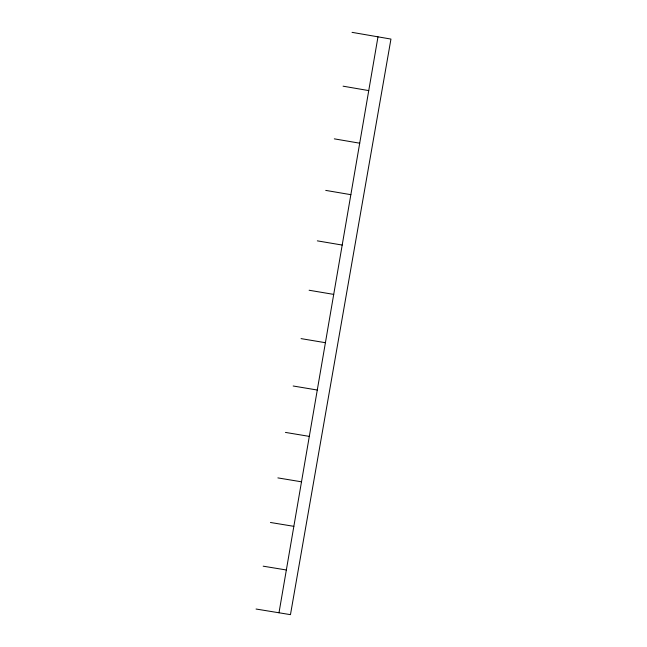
<?xml version="1.0" encoding="UTF-8"?>
<svg xmlns="http://www.w3.org/2000/svg" width="647" height="647" viewBox="0 0 647 647"><rect width="100%" height="100%" fill="white"/><g stroke="black" fill="none" stroke-linecap="round" stroke-linejoin="round"><path stroke-width="0.97" d="M278.994 612.774L377.985 36.83M256.05 609.029L290.463 614.65L390.95 39.071L352.041 32.35M270.454 522.477L293.851 526.334M263.183 566.182L286.346 569.983M293.172 386L317.281 390.028M285.448 432.414L309.315 436.385M277.878 477.898L301.502 481.813M309.112 290.244L333.715 294.393M301.057 338.616L325.417 342.708M325.732 190.396L350.86 194.674M317.329 240.854L342.198 245.059M343.08 86.18L368.75 90.596M334.313 138.854L359.708 143.197"/></g></svg>
